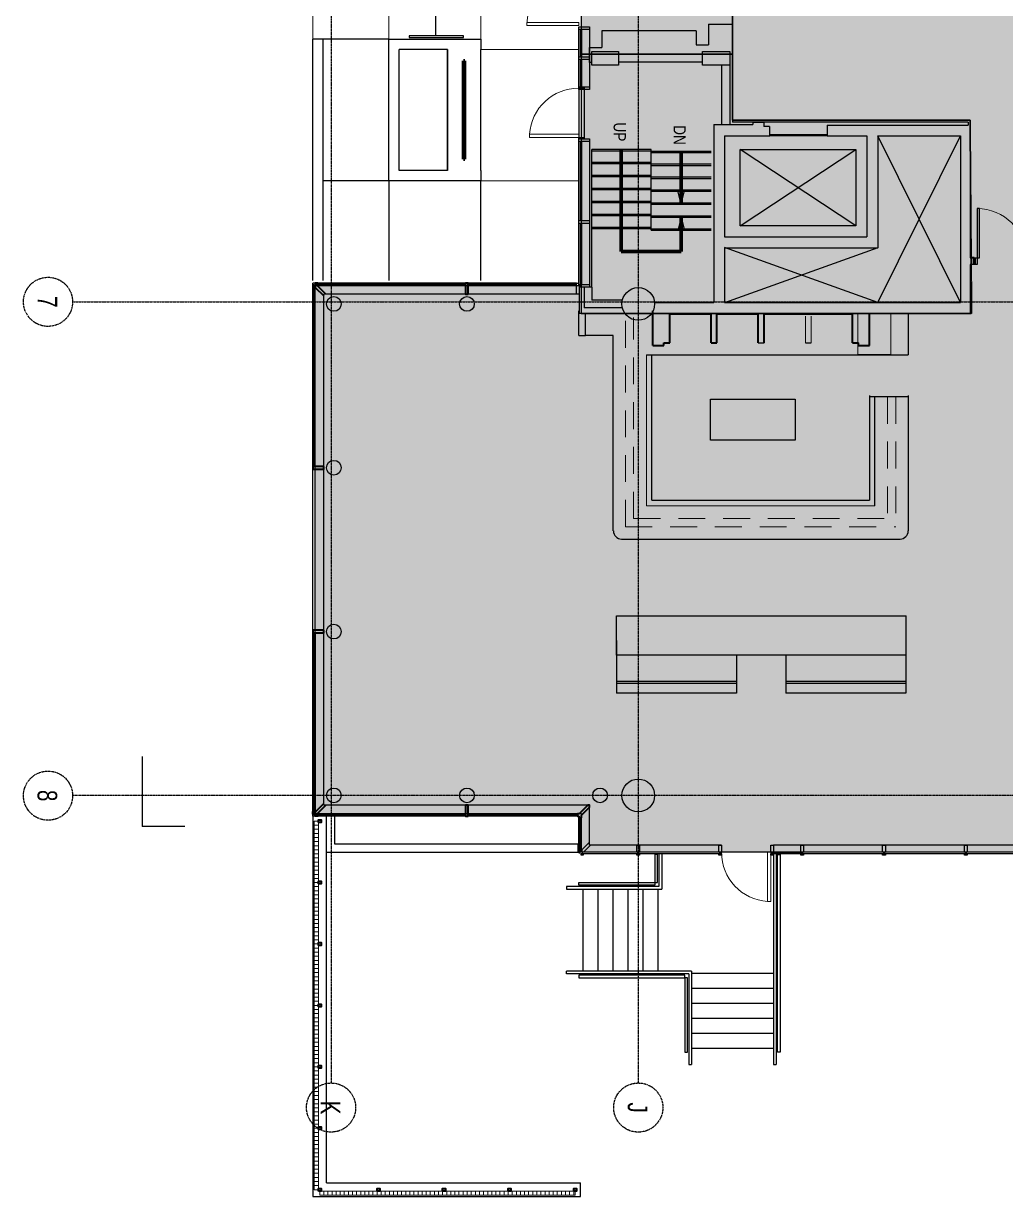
# Model space of a CAD drawing. Header units: inches. Extents: x 0 to 3574, y 0 to 3009.
# Drawn here: x 0 to 719, y 0 to 859 of the extents above; entities that cross this region are included whole.
import ezdxf
from ezdxf.enums import TextEntityAlignment as Align

# ---------------------------------------------------------------- set-up
doc = ezdxf.new("R2010")
doc.units = ezdxf.units.IN
doc.header["$MEASUREMENT"] = 0
for name, pattern in [('CENTER2', [1.125, 0.75, -0.125, 0.125, -0.125]), ('DGN Style 2', [32.78468, 19.670808, -13.113872]), ('DGN Style 3', [46.894623, 33.49616, -13.398464]), ('HIDDEN', [0.375, 0.25, -0.125])]:
    doc.linetypes.add(name, pattern=pattern)
for name, color, linetype in [('1 BOMA GROSS', 3, 'HIDDEN'), ('2 VERTICAL PENETRATION', 6, 'HIDDEN'), ('2 VERTICAL PENETRATION area', 253, 'HIDDEN'), ('3 SUITE TENANT', 4, 'HIDDEN'), ('3 SUITE TENANT area', 151, 'HIDDEN'), ('3 SUITE TENANT DARK', 4, 'HIDDEN'), ('A-DOOR', 113, 'Continuous'), ('A-FLOR-CASE', 10, 'Continuous'), ('A-FLOR-EVTR', 141, 'Continuous'), ('A-FLOR-HRAL', 73, 'Continuous'), ('A-FLOR-SPCL', 24, 'Continuous'), ('A-FLOR-STRS', 71, 'Continuous'), ('A-GLAZ', 113, 'Continuous'), ('A-WALL', 130, 'Continuous'), ('S-COLS', 122, 'Continuous'), ('S-Grid', 34, 'CENTER2')]:
    doc.layers.add(name, color=color, linetype=linetype)
for name, color, linetype, lineweight in [('a-bp-01 - A-0XXLIGHT', 7, 'Continuous', 0), ('a-bp-01 - A-2LIGHT', 3, 'Continuous', 30), ('a-bp-01 - A-3MEDM', 2, 'Continuous', 40), ('a-bp-01 - A-DOOR', 1, 'Continuous', 13), ('a-bp-01 - A-EQUIP', 2, 'Continuous', 30), ('a-bp-01 - A-FLOR-STRS', 2, 'Continuous', 13), ('a-bp-01 - A-SITE-FEATURE', 6, 'Continuous', 0), ('a-bp-01 - A-WALL-PRHT', 3, 'Continuous', 30), ('A-FLOR-WDWK', 7, 'Continuous', 13), ('A-WALL-FULL', 6, 'Continuous', 70), ('A-WALL-PRHT', 3, 'Continuous', 30)]:
    doc.layers.add(name, color=color, linetype=linetype, lineweight=lineweight)
doc.styles.add("96 (1 8    1'-0 )", font='WORKING.shx', dxfattribs={"width": 0.833333, "height": 9})
doc.styles.get("Standard").update_dxf_attribs({"font": 'arial.ttf'})
doc.dimstyles.new("96 (1 8    1'-0 )", dxfattribs={"dimtxt": 9, "dimasz": 9, "dimexe": 4.5, "dimexo": 4.5, "dimgap": 4.5, "dimtad": 1, "dimdec": 3, "dimzin": 15, "dimdsep": 46, "dimlunit": 4, "dimtxsty": "96 (1 8    1'-0 )", "dimblk": '_Oblique_0.5', "dimcen": 0.09, "dimclrd": 256, "dimclre": 256, "dimclrt": 256, "dimazin": 3, "dimtfac": 1, "dimtdec": 3, "dimtmove": 1, "dimatfit": 1, "dimldrblk": 'TerminatorOpen_0.5', "dimfxl": 1, "dimtzin": 15, "dimlwd": 0, "dimlwe": 0, "dimarcsym": 0})

# ---------------------------------------------------------------- blocks, each defined once
blk = doc.blocks.new('*U73')
at = {"layer": 'A-DOOR', "lineweight": 0, "extrusion": (0, 0, -1), "flags": 128}
blk.add_lwpolyline([(18, 16), (15.75, 16), (15.75, -20), (18, -20)], close=True, dxfattribs=at)
at = {"layer": 'A-DOOR', "lineweight": 0}
blk.add_arc((-18, 16), 36.07, 273.57633, 360, dxfattribs=at)
at = {"layer": 'A-GLAZ', "extrusion": (0, 0, -1), "flags": 128}
for points in [[(19, 16), (18, 16), (18, 20), (19, 20)], [(-18, 16), (-19, 16), (-19, 20), (-18, 20)]]:
    blk.add_lwpolyline(points, close=True, dxfattribs=at)
blk = doc.blocks.new('_Oblique_0.5')
at = {"lineweight": -2}
for p, q in [((0, 0), (-1, 0)), ((0.5, 0.25), (-0.5, -0.25))]:
    blk.add_line(p, q, dxfattribs=at)
blk = doc.blocks.new('TerminatorOpen_0.5')
at = {"lineweight": -2}
for q in [(-1, 0.25), (-1, 0), (-1, -0.25)]:
    blk.add_line((0, 0), q, dxfattribs=at)
blk = doc.blocks.new('*U108')
at = {"layer": 'A-DOOR', "flags": 128}
blk.add_lwpolyline([(-18, 18), (-16.25, 18), (-16.25, -18), (-18, -18), (-18, 18)], close=True, dxfattribs=at)
at = {"layer": 'A-DOOR', "lineweight": 0, "extrusion": (0, 0, -1)}
blk.add_arc((18, 18), 36, 180, 270, dxfattribs=at)
blk = doc.blocks.new('*U109')
at = {"layer": 'A-DOOR', "extrusion": (0, 0, -1), "flags": 128}
blk.add_lwpolyline([(18, 18), (16.25, 18), (16.25, -18), (18, -18), (18, 18)], close=True, dxfattribs=at)
at = {"layer": 'A-DOOR', "lineweight": 0, "extrusion": (0, 0, -1)}
blk.add_arc((18, 18), 36, 180, 270, dxfattribs=at)
blk = doc.blocks.new('*U107')
at = {"layer": 'A-GLAZ', "lineweight": 30, "flags": 128}
for points in [[(20.5, 36), (20.5, 38), (15.5, 38), (15.5, 36), (20.5, 36)], [(20.5, -36), (20.5, -38), (15.5, -38), (15.5, -36), (20.5, -36)]]:
    blk.add_lwpolyline(points, close=True, dxfattribs=at)
at = {"layer": 'A-DOOR', "rotation": 270}
blk.add_blockref('*U108', (-2.5, 18), dxfattribs=at)
at = {"layer": 'A-DOOR', "extrusion": (0, 0, -1), "rotation": 90.00000000000001}
blk.add_blockref('*U109', (2.5, -18), dxfattribs=at)
blk = doc.blocks.new('*U115')
at = {"layer": 'a-bp-01 - A-DOOR', "flags": 128}
blk.add_lwpolyline([(-18, 18.04), (-18, 15.79), (18, 15.79), (18, 18.04), (-18, 18.04)], close=True, dxfattribs=at)
at = {"layer": 'a-bp-01 - A-DOOR', "extrusion": (0, 0, -1)}
blk.add_arc((18, 18.04), 36.07, 183.57633, 270, dxfattribs=at)
blk = doc.blocks.new('*U116')
at = {"layer": 'a-bp-01 - A-SITE-FEATURE', "lineweight": 70}
for p, q in [((30, 0.5), (-42, 0.5)), ((-42, 0.5), (-42, -0.5)), ((30, -0.5), (30, 0.5)), ((30, -0.5), (-42, -0.5))]:
    blk.add_line(p, q, dxfattribs=at)
blk = doc.blocks.new('*U118')
at = {"layer": 'a-bp-01 - A-DOOR', "lineweight": 0, "flags": 128}
blk.add_lwpolyline([(19, 19), (16.75, 19), (16.75, -19), (19, -19), (19, 19)], close=True, dxfattribs=at)
at = {"layer": 'a-bp-01 - A-DOOR', "lineweight": 0, "extrusion": (0, 0, -1)}
blk.add_arc((-19, 19), 38, 270, 0, dxfattribs=at)

msp = doc.modelspace()

# ---------------------------------------------------------------- hatches: boundary and pattern name
at = {"layer": '2 VERTICAL PENETRATION area', "transparency": 33554495}
h = msp.add_hatch(color=256, dxfattribs=at)
h.dxf.hatch_style = 1
h.paths.add_polyline_path([(2441.63, 1369.19), (2441.63, 1010.9), (2246.32, 1010.9), (2246.32, 1060.6), (2201.76, 1061.25), (2201.76, 1287.77), (2246.32, 1287.77), (2246.32, 1369.19)])
h.paths.add_polyline_path([(2253.13, 723.19), (2441.63, 723.19), (2441.63, 650.56), (2246.32, 650.56), (2246.32, 721.96), (2176.32, 721.96), (2176.32, 841.69), (2254.32, 841.69)])
h.paths.add_polyline_path([(2614.32, 1489.19), (2614.32, 1369.19), (2561.12, 1369.19), (2246.32, 1369.19), (2246.32, 1489.19)])
h.paths.add_polyline_path([(2780.8, 1842.29), (2700.43, 1842.29), (2606.32, 1842.29), (2606.32, 1765.19), (2327.33, 1765.19), (2327.33, 1739.19), (2246.32, 1739.19), (2246.32, 1621.19), (2780.8, 1621.19)])
h.paths.add_polyline_path([(2778.3, 1489.19), (2778.3, 1435.84), (2782.48, 1435.84), (2782.48, 1366.56), (2689.23, 1366.56), (2689.23, 1489.19)])
h.paths.add_polyline_path([(3249.66, 1435.63), (3249.66, 1435.84), (3133, 1435.84), (3133, 1371.19), (3369.32, 1371.19), (3369.32, 1435.84)])
h.paths.add_polyline_path([(3309.32, 1674.53), (3210.2, 1674.53), (3134.47, 1674.57), (3134.47, 1739.19), (3369.32, 1739.19), (3369.32, 1674.53)])
h.paths.add_polyline_path([(2974.94, 651.04), (2974.94, 761.81), (2670.32, 761.81), (2670.32, 723.19), (2653.82, 723.19), (2653.82, 650.56)])
h.paths.add_polyline_path([(2156.9, 298.19), (2130.2, 262.31), (1527.32, 262.31), (1527.32, 298.19)])
h.paths.add_polyline_path([(408.82, 836.82), (519.32, 836.82), (519.32, 788.42), (693.36, 788.42), (694.45, 646.82), (408.82, 646.82)])
h.paths.add_polyline_path([(519.32, 932.75), (519.32, 937.75), (694.45, 937.75), (694.45, 1020.81), (502.19, 1020.81), (501.69, 932.75)])
h.paths.add_polyline_path([(1950.82, 2658.19), (1950.82, 2694.69), (1951.07, 2798.19), (1951.07, 2830.56), (1951.07, 2856.42), (1885.92, 2856.42), (1885.92, 2627.19), (1950.82, 2627.19)])
h.paths.add_polyline_path([(2189.82, 2694.69), (2189.82, 2627.19), (2255.48, 2627.19), (2255.48, 2854.18), (2188.82, 2854.19), (2188.82, 2694.69)])
h.paths.add_polyline_path([(1689.46, 2379.66), (1689.46, 2199.26), (1771.99, 2199.26), (1771.99, 2090.19), (1525.94, 2090.19), (1525.94, 2379.66)])
at = {"layer": '3 SUITE TENANT area', "transparency": 33554495}
h = msp.add_hatch(color=256, dxfattribs=at)
h.dxf.hatch_style = 1
h.paths.add_polyline_path([(1508.39, 1372.13), (1508.4, 1296.4), (1528.2, 1296.4), (1528.2, 773.5), (1652.9, 773.5), (1652.9, 735.17), (2112.52, 735.17), (2112.59, 778.78), (2176.32, 778.68), (2176.32, 655.86), (1890.32, 655.19), (1889.93, 298.19), (1527.32, 298.19), (1527.32, 262.31), (1171.32, 262.31), (1171.32, 252.13), (408.82, 252.13), (408.82, 280.25), (213.76, 280.25), (213.76, 667.38), (408.57, 667.38), (408.57, 646.82), (694.45, 646.82), (693.36, 788.42), (519.32, 788.42), (519.32, 937.75), (694.45, 937.75), (694.45, 1020.81), (406.95, 1020.81), (407.01, 1000.25), (213.76, 1000.25), (213.76, 1387.38), (408.38, 1387.38), (422.32, 1373.81), (462.32, 1373.86), (462.29, 1371.36)])
h = msp.add_hatch(color=256, dxfattribs=at)
h.dxf.hatch_style = 1
h.paths.add_polyline_path([(406.95, 1020.81), (502.19, 1020.81), (501.69, 932.75), (519.32, 932.75), (519.32, 836.82), (408.82, 836.82), (408.82, 1000.25), (406.7, 1000.25), (406.7, 1020.81)])
at = {"layer": 'a-bp-01 - A-0XXLIGHT'}
h = msp.add_hatch(dxfattribs=at)
h.set_pattern_fill('HATCH', color=9, angle=270, style=0, pattern_type=2)
h.set_pattern_definition([(360, (213.0057, 275), (7e-16, 3), [])])
h.paths.add_polyline_path([(213.01, 275), (216.01, 275), (216.01, 5), (213.01, 5)])
h = msp.add_hatch(dxfattribs=at)
h.set_pattern_fill('HATCH', color=9, angle=270, style=0, pattern_type=2)
h.set_pattern_definition([(90, (217.0057, 1), (-3, 9e-16), [])])
h.paths.add_polyline_path([(217.01, 1), (217.01, 4), (404.01, 4), (404.01, 1)])

# ---------------------------------------------------------------- linework, layer by layer
at = {"layer": '1 BOMA GROSS'}
msp.add_lwpolyline([(2130.2, 262.31), (1171.32, 262.31), (1171.32, 252.13), (408.82, 252.13), (408.82, 280.25), (213.76, 280.25), (213.76, 667.38), (408.82, 667.38), (408.82, 667.38), (408.82, 1000.25), (213.76, 1000.25), (213.76, 1387.38)], dxfattribs=at)
at = {"layer": '2 VERTICAL PENETRATION'}
msp.add_lwpolyline([(408.82, 836.82), (519.32, 836.82), (519.32, 788.42), (693.36, 788.42), (694.45, 646.82), (408.82, 646.82), (408.82, 836.82)], close=True, dxfattribs=at)
at = {"layer": '3 SUITE TENANT'}
msp.add_lwpolyline([(1171.32, 252.13), (408.82, 252.13), (408.82, 280.25), (213.76, 280.25), (213.76, 667.38), (408.57, 667.38), (408.57, 646.82), (694.45, 646.82), (693.36, 788.42), (519.32, 788.42), (519.32, 937.75), (694.45, 937.75), (694.45, 1020.81), (406.95, 1020.81), (407.01, 1000.25), (213.76, 1000.25), (213.76, 1387.38), (408.38, 1387.38), (422.32, 1373.81), (462.32, 1373.86), (462.29, 1371.36), (1508.39, 1372.13)], dxfattribs=at)
at = {"layer": '3 SUITE TENANT DARK'}
msp.add_lwpolyline([(406.95, 1020.81), (502.19, 1020.81), (501.69, 932.75), (519.32, 932.75), (519.32, 836.82), (408.82, 836.82), (408.82, 1000.25), (406.7, 1000.25), (406.7, 1020.81)], close=True, dxfattribs=at)
at = {"layer": 'a-bp-01 - A-0XXLIGHT', "color": 9, "flags": 128}
for points in [[(216.01, 275), (216.01, 5), (213.01, 5), (213.01, 275), (216.01, 275)], [(213.01, 275), (216.01, 275), (216.01, 5), (213.01, 5), (213.01, 275)], [(217.01, 1), (217.01, 4), (404.01, 4), (404.01, 1), (217.01, 1)]]:
    msp.add_lwpolyline(points, close=True, dxfattribs=at)
at = {"layer": 'a-bp-01 - A-2LIGHT'}
for p, q in [((212.01, 280), (212.01, 0)), ((222.01, 280), (212.01, 280)), ((222.01, 10), (222.01, 280)), ((228.01, 258.12), (228.01, 280)), ((234.01, 280), (228.01, 280)), ((406.19, 252.12), (406.19, 258.12)), ((406.19, 252.12), (222.01, 252.12))]:
    msp.add_line(p, q, dxfattribs=at)
at = {"layer": 'a-bp-01 - A-2LIGHT', "flags": 128}
for points in [[(212.01, 0), (408, 0), (408, 10)], [(222.01, 10), (408, 10)]]:
    msp.add_lwpolyline(points, dxfattribs=at)
at = {"layer": 'a-bp-01 - A-3MEDM', "flags": 128}
for points in [[(216.01, 274), (216.01, 276), (218.01, 276), (218.01, 274), (216.01, 274)], [(216.01, 229), (216.01, 231), (218.01, 231), (218.01, 229), (216.01, 229)], [(216.01, 184), (216.01, 186), (218.01, 186), (218.01, 184), (216.01, 184)], [(216.01, 139), (216.01, 141), (218.01, 141), (218.01, 139), (216.01, 139)], [(216.01, 94), (216.01, 96), (218.01, 96), (218.01, 94), (216.01, 94)], [(216.01, 49), (216.01, 51), (218.01, 51), (218.01, 49), (216.01, 49)], [(216.01, 4), (216.01, 6), (218.01, 6), (218.01, 4), (216.01, 4)], [(259.01, 4), (259.01, 6), (261.01, 6), (261.01, 4), (259.01, 4)], [(307.01, 4), (307.01, 6), (309.01, 6), (309.01, 4), (307.01, 4)], [(355.01, 4), (355.01, 6), (357.01, 6), (357.01, 4), (355.01, 4)], [(403.01, 4), (403.01, 6), (405.01, 6), (405.01, 4), (403.01, 4)]]:
    msp.add_lwpolyline(points, close=True, dxfattribs=at)
at = {"layer": 'a-bp-01 - A-EQUIP', "linetype": 'DGN Style 3'}
msp.add_line((212.01, 0), (408, 0), dxfattribs=at)
at = {"layer": 'a-bp-01 - A-FLOR-STRS', "lineweight": 0}
msp.add_line((406.7, 813.19), (406.7, 777.19), dxfattribs=at)
at = {"layer": 'a-bp-01 - A-WALL-PRHT'}
for p, q in [((212.07, 671), (212.07, 847.75)), ((212.07, 671), (212.07, 847.75)), ((219.57, 847.75), (212.07, 847.75)), ((219.57, 671), (219.57, 847.75)), ((267.57, 744), (267.57, 847.75)), ((267.57, 847.75), (335.01, 847.75)), ((335.01, 847.75), (335.01, 840.25)), ((275.07, 751.5), (275.07, 840.25)), ((310.63, 840.25), (275.07, 840.25)), ((310.63, 840.25), (310.63, 751.5)), ((310.63, 751.5), (310.63, 840.25)), ((335.01, 751.5), (335.01, 840.25)), ((310.63, 751.5), (275.07, 751.5)), ((335.01, 751.5), (335.01, 744)), ((335.01, 744), (267.57, 744))]:
    msp.add_line(p, q, dxfattribs=at)
at = {"layer": 'a-bp-01 - A-WALL-PRHT', "lineweight": 0}
for p, q in [((310.63, 840.25), (310.63, 751.5)), ((335.01, 840.25), (335.01, 751.5)), ((335.01, 840.25), (335.01, 751.5)), ((335.01, 751.5), (335.01, 751.5))]:
    msp.add_line(p, q, dxfattribs=at)
at = {"layer": 'a-bp-01 - A-WALL-PRHT', "lineweight": 0, "flags": 128}
for points in [[(216.01, 275), (216.01, 5), (213.01, 5), (213.01, 275), (216.01, 275)], [(217.01, 4), (404.01, 4), (404.01, 1), (217.01, 1), (217.01, 4)]]:
    msp.add_lwpolyline(points, close=True, dxfattribs=at)
at = {"layer": 'A-FLOR-CASE', "linetype": 'Continuous', "lineweight": 30}
for p, q in [((647.94, 646.82), (647.94, 616.64)), ((431.94, 630.61), (411.32, 630.61)), ((431.94, 487.61), (431.94, 630.61)), ((456.32, 616.64), (647.94, 616.64)), ((460.32, 509.98), (460.32, 616.64)), ((619.57, 586.64), (619.57, 509.98)), ((647.94, 585.71), (619.57, 585.71)), ((647.94, 586.64), (647.94, 487.61)), ((460.32, 509.98), (619.57, 509.98)), ((437.94, 481.61), (641.94, 481.61))]:
    msp.add_line(p, q, dxfattribs=at)
at = {"layer": 'A-FLOR-CASE', "lineweight": 0}
for q in [(456.32, 616.64), (623.57, 505.98)]:
    msp.add_line((456.32, 505.98), q, dxfattribs=at)
at = {"layer": 'A-FLOR-CASE'}
for p, q in [((623.57, 505.98), (623.57, 585.71)), ((646.23, 425.25), (646.23, 396.5)), ((434.31, 407.23), (434.31, 375.48)), ((522.31, 396.52), (522.31, 373.77)), ((558.31, 396.52), (558.31, 373.77)), ((646.32, 396.53), (646.32, 373.78)), ((522.23, 375.79), (434.23, 375.79)), ((522.51, 377.31), (434.51, 377.31)), ((646.23, 375.79), (558.23, 375.79)), ((646.51, 377.31), (558.51, 377.31))]:
    msp.add_line(p, q, dxfattribs=at)
at = {"layer": 'A-FLOR-CASE', "linetype": 'Continuous', "lineweight": 30, "flags": 128}
msp.add_lwpolyline([(565.29, 584.01), (565.29, 554.01), (503.29, 554.01), (503.29, 584.01), (565.29, 584.01)], close=True, dxfattribs=at)
at = {"layer": 'A-FLOR-CASE', "flags": 128}
msp.add_lwpolyline([(646.47, 396.49), (434.47, 396.49), (434.47, 425.24), (646.47, 425.24)], dxfattribs=at)
at = {"layer": 'A-FLOR-CASE', "linetype": 'Continuous', "lineweight": 30}
for centre, start, end in [((438.07, 487.62), 180, 270), ((642.07, 487.62), 270, 0)]:
    msp.add_arc(centre, 6, start, end, dxfattribs=at)
at = {"layer": 'A-FLOR-EVTR'}
for p, q in [((588.57, 776.82), (546.57, 776.82)), ((524.95, 711.01), (524.95, 767.01))]:
    msp.add_line(p, q, dxfattribs=at)
msp.add_lwpolyline([(609.68, 711.01), (524.95, 711.01), (609.68, 767.01), (609.68, 711.01), (524.95, 767.01), (609.68, 767.01)], close=True, dxfattribs=at)
at = {"layer": 'A-FLOR-HRAL'}
for p, q in [((465.47, 251.13), (465.47, 227.13)), ((467.47, 251.13), (467.47, 225.13)), ((549.32, 251.13), (549.32, 96.65)), ((551.32, 251.13), (551.32, 96.65)), ((489.32, 165.13), (397.69, 165.13)), ((397.69, 163.13), (397.69, 165.13)), ((489.32, 165.13), (489.32, 96.65)), ((487.32, 163.13), (397.69, 163.13)), ((487.32, 163.13), (487.32, 96.65)), ((487.32, 96.65), (489.32, 96.65)), ((549.32, 96.65), (551.32, 96.65))]:
    msp.add_line(p, q, dxfattribs=at)
at = {"layer": 'A-FLOR-HRAL', "flags": 128}
msp.add_lwpolyline([(322.35, 849.03), (322.35, 850.28), (282.41, 850.28), (282.41, 849.03), (322.35, 849.03)], close=True, dxfattribs=at)
at = {"layer": 'A-FLOR-HRAL', "lineweight": 30, "flags": 128}
for points in [[(462.47, 250.62), (462.47, 230.13), (464.47, 230.13), (464.47, 250.62), (462.47, 250.62)], [(554.32, 250.62), (554.32, 105.67), (552.32, 105.67), (552.32, 250.62), (554.32, 250.62)], [(462.47, 228.13), (406.72, 228.13), (406.72, 230.13), (462.47, 230.13), (462.47, 228.13)], [(484.32, 162.13), (406.72, 162.13), (406.72, 160.13), (484.32, 160.13), (484.32, 162.13)], [(484.32, 160.13), (484.32, 105.67), (486.32, 105.67), (486.32, 160.13), (484.32, 160.13)]]:
    msp.add_lwpolyline(points, close=True, dxfattribs=at)
at = {"layer": 'A-FLOR-HRAL', "flags": 128}
msp.add_lwpolyline([(465.47, 227.13), (397.69, 227.13), (397.69, 225.13), (467.47, 225.13)], dxfattribs=at)
at = {"layer": 'A-FLOR-STRS', "lineweight": 0}
for p, q in [((212.07, 847.75), (212.07, 1000.5)), ((267.57, 943.76), (267.57, 847.75)), ((335.01, 847.75), (335.01, 943.76)), ((335.01, 840.25), (406.69, 840.25)), ((335.01, 744), (406.69, 744))]:
    msp.add_line(p, q, dxfattribs=at)
at = {"layer": 'A-FLOR-STRS'}
for p, q in [((302.01, 850.25), (302.01, 941.26)), ((267.57, 847.75), (219.57, 847.75)), ((459.82, 766.81), (416.32, 766.81)), ((459.82, 765.81), (416.32, 765.81)), ((459.82, 707.81), (459.82, 766.81)), ((459.82, 765.81), (503.7, 765.81)), ((459.82, 764.81), (503.7, 764.81)), ((459.82, 757.31), (416.32, 757.31)), ((459.82, 756.31), (416.32, 756.31)), ((459.82, 756.31), (503.7, 756.31)), ((459.82, 747.81), (416.32, 747.81)), ((459.82, 755.31), (503.7, 755.31)), ((267.57, 744), (219.57, 744)), ((267.57, 744), (267.57, 671)), ((335.01, 671), (335.01, 744)), ((459.82, 746.81), (416.32, 746.81)), ((459.82, 746.81), (503.7, 746.81)), ((459.82, 745.81), (503.7, 745.81)), ((459.82, 737.31), (416.32, 737.31)), ((459.82, 737.31), (503.7, 737.31)), ((459.82, 736.31), (503.7, 736.31)), ((459.82, 728.81), (416.32, 728.81)), ((459.82, 727.81), (416.32, 727.81)), ((459.82, 727.81), (503.7, 727.81)), ((459.82, 726.81), (503.7, 726.81)), ((459.82, 718.31), (416.32, 718.31)), ((459.82, 718.31), (503.7, 718.31)), ((459.82, 717.31), (503.7, 717.31)), ((459.82, 709.81), (416.32, 709.81)), ((459.82, 708.81), (416.32, 708.81)), ((459.82, 708.81), (503.7, 708.81)), ((459.82, 707.81), (503.7, 707.81)), ((409.69, 225.13), (409.69, 165.13)), ((420.69, 225.13), (420.69, 165.13)), ((431.69, 225.13), (431.69, 165.13)), ((442.69, 225.13), (442.69, 165.13)), ((453.69, 225.13), (453.69, 165.13)), ((464.69, 225.13), (464.69, 165.13)), ((489.32, 163.62), (549.32, 163.62)), ((489.32, 152.62), (549.32, 152.62)), ((489.32, 141.62), (549.32, 141.62)), ((489.32, 130.62), (549.32, 130.62)), ((489.32, 119.62), (549.32, 119.62)), ((489.32, 108.62), (549.32, 108.62))]:
    msp.add_line(p, q, dxfattribs=at)
at = {"layer": 'A-FLOR-STRS', "flags": 128}
for points in [[(459.82, 738.31), (437.88, 738.31), (416.32, 738.31)], [(459.82, 719.31), (437.88, 719.31), (416.32, 719.31)]]:
    msp.add_lwpolyline(points, dxfattribs=at)
at = {"layer": 'A-FLOR-WDWK', "linetype": 'DGN Style 2', "lineweight": 13}
for p, q in [((440.94, 490.61), (440.94, 646.64)), ((446.94, 496.61), (446.94, 643.99)), ((632.94, 585.71), (632.94, 496.61)), ((638.94, 585.71), (638.94, 490.61)), ((440.94, 490.61), (638.94, 490.61)), ((446.94, 496.61), (632.94, 496.61))]:
    msp.add_line(p, q, dxfattribs=at)
at = {"layer": 'A-FLOR-WDWK', "linetype": 'Continuous', "lineweight": 13, "flags": 128}
msp.add_lwpolyline([(635.19, 646.82), (635.19, 616.76), (611.19, 616.76), (611.19, 646.82), (635.19, 646.82)], close=True, dxfattribs=at)
at = {"layer": 'A-GLAZ'}
for p, q in [((406.7, 812.81), (406.7, 854.81)), ((407.82, 854.81), (407.82, 834.81)), ((408.82, 854.81), (408.82, 834.81)), ((414.7, 854.81), (414.7, 812.81)), ((407.82, 832.81), (407.82, 812.81)), ((408.82, 832.81), (408.82, 812.81)), ((406.7, 811.81), (406.7, 775.81)), ((410.7, 811.81), (410.7, 775.81)), ((406.7, 668.13), (406.7, 772.81)), ((407.82, 772.81), (407.82, 714.81)), ((408.82, 772.81), (408.82, 714.81)), ((414.7, 772.81), (414.7, 668.13)), ((416.32, 666.13), (416.32, 766.81)), ((407.82, 712.81), (407.82, 668.13)), ((408.82, 712.81), (408.82, 668.13)), ((405.01, 669.06), (212.07, 669.06)), ((212.07, 278.56), (212.07, 669.06)), ((212.76, 534.81), (212.76, 665.5)), ((213.76, 534.81), (213.76, 665.96)), ((323.82, 667.38), (215.17, 667.38)), ((323.82, 668.38), (215.63, 668.38)), ((405.01, 668.38), (325.82, 668.38)), ((405.01, 667.38), (325.82, 667.38)), ((405.01, 661.06), (220.07, 661.06)), ((220.07, 286.56), (220.07, 661.06)), ((212.76, 412.81), (212.76, 282.13)), ((213.76, 412.81), (213.76, 281.66)), ((413.28, 286.56), (220.07, 286.56)), ((414.7, 259.6), (414.7, 285.15)), ((405.7, 278.56), (212.07, 278.56)), ((323.82, 280.25), (215.17, 280.25)), ((323.82, 279.25), (215.63, 279.25)), ((325.82, 280.25), (405.7, 280.25)), ((325.82, 279.25), (405.7, 279.25)), ((406.7, 253.81), (406.7, 277.56)), ((407.82, 252.88), (407.82, 277.56)), ((408.82, 252.88), (408.82, 277.56)), ((511.32, 252.13), (409.38, 252.13)), ((511.32, 252.13), (409.38, 252.13)), ((511.32, 251.13), (410.32, 251.13)), ((511.32, 251.13), (410.32, 251.13)), ((511.32, 257.36), (415.4, 257.36)), ((809.32, 252.13), (547.32, 252.13)), ((759.72, 252.13), (547.32, 252.13)), ((809.32, 251.13), (547.32, 251.13)), ((809.32, 257.36), (549.32, 257.36)), ((569.32, 252.12), (549.32, 252.12))]:
    msp.add_line(p, q, dxfattribs=at)
at = {"layer": 'A-GLAZ', "flags": 128}
for points in [[(414.7, 854.81), (406.7, 854.81), (406.7, 856.81), (414.7, 856.81)], [(414.7, 832.81), (406.7, 832.81), (406.7, 834.81), (414.7, 834.81)], [(414.7, 812.81), (414.7, 810.81), (406.7, 810.81), (406.7, 812.81)], [(414.7, 772.81), (406.7, 772.81), (406.7, 774.81), (414.7, 774.81)], [(414.7, 712.81), (406.7, 712.81), (406.7, 714.81), (414.7, 714.81)], [(408.32, 250.19), (410.32, 250.19), (410.32, 251.13), (409.38, 251.13), (409.38, 252.5), (410.42, 252.5), (415.4, 257.36), (414.7, 257.4), (414.7, 259.6), (409.01, 253.91), (409.01, 252.88), (407.64, 252.88), (407.64, 253.81), (406.7, 253.81), (406.7, 251.81), (407.64, 251.81), (407.64, 252.75), (409.01, 252.75), (409.01, 252.5), (409.26, 252.5), (409.26, 251.13), (408.32, 251.13)]]:
    msp.add_lwpolyline(points, close=True, dxfattribs=at)
at = {"layer": 'A-GLAZ', "lineweight": 40, "flags": 128}
for points in [[(221.55, 661.06), (215.17, 667.38), (214.76, 667.38), (214.76, 668.38), (215.63, 668.38), (215.63, 669.06), (213.63, 669.06), (213.63, 668.38), (214.51, 668.38), (214.51, 667.38), (213.76, 667.38), (213.76, 666.63), (212.76, 666.63), (212.76, 667.5), (212.07, 667.5), (212.07, 665.5), (212.76, 665.5), (212.76, 666.38), (213.76, 666.38), (213.76, 665.96), (220.07, 659.71)], [(221.55, 286.56), (215.17, 280.25), (214.76, 280.25), (214.76, 279.25), (215.63, 279.25), (215.63, 278.56), (213.63, 278.56), (213.63, 279.25), (214.51, 279.25), (214.51, 280.25), (213.76, 280.25), (213.76, 281), (212.76, 281), (212.76, 280.13), (212.07, 280.13), (212.07, 282.13), (212.76, 282.13), (212.76, 281.25), (213.76, 281.25), (213.76, 281.66), (220.07, 287.91)]]:
    msp.add_lwpolyline(points, dxfattribs=at)
for points in [[(325.82, 661.06), (325.82, 669.06), (323.82, 669.06), (323.82, 661.06)], [(220.07, 534.81), (212.07, 534.81), (212.07, 532.81), (220.07, 532.81)], [(220.07, 414.81), (212.07, 414.81), (212.07, 412.81), (220.07, 412.81)], [(325.82, 278.56), (325.82, 286.56), (323.82, 286.56), (323.82, 278.56)], [(413.28, 286.56), (407.03, 280.31), (405.7, 280.31), (405.7, 278.56), (406.7, 278.56), (406.7, 277.56), (408.82, 277.56), (408.82, 279.27), (414.7, 285.15), (414.7, 286.56)]]:
    msp.add_lwpolyline(points, close=True, dxfattribs=at)
at = {"layer": 'A-GLAZ', "flags": 128}
for points in [[(407.01, 661.06), (405.01, 661.06), (405.01, 669.06), (406.7, 669.06)], [(406.7, 667.06), (406.7, 668.13), (414.7, 668.13), (414.7, 666.13), (406.95, 666.13), (406.95, 659.81)], [(407.01, 668.13), (407.01, 661.06)]]:
    msp.add_lwpolyline(points, dxfattribs=at)
at = {"layer": 'A-GLAZ'}
for points in [[(449.32, 250.13), (449.32, 251.13), (450.07, 251.13), (450.07, 252.13), (449.32, 252.13), (449.32, 257.36), (451.32, 257.36), (451.32, 252.13), (450.57, 252.13), (450.57, 251.13), (451.32, 251.13), (451.32, 250.13)], [(449.32, 250.13), (449.32, 251.13), (450.07, 251.13), (450.07, 252.13), (449.32, 252.13), (449.32, 257.36), (451.32, 257.36), (451.32, 252.13), (450.57, 252.13), (450.57, 251.13), (451.32, 251.13), (451.32, 250.13)], [(509.32, 250.13), (509.32, 251.13), (510.07, 251.13), (510.07, 252.13), (509.32, 252.13), (509.32, 257.36), (511.32, 257.36), (511.32, 252.13), (510.57, 252.13), (510.57, 251.13), (511.32, 251.13), (511.32, 250.13)], [(547.32, 250.12), (547.32, 251.12), (548.07, 251.12), (548.07, 252.12), (547.32, 252.12), (547.32, 257.35), (549.32, 257.35), (549.32, 252.12), (548.57, 252.12), (548.57, 251.12), (549.32, 251.12), (549.32, 250.12)], [(569.32, 250.13), (569.32, 251.13), (570.07, 251.13), (570.07, 252.13), (569.32, 252.13), (569.32, 257.36), (571.32, 257.36), (571.32, 252.13), (570.57, 252.13), (570.57, 251.13), (571.32, 251.13), (571.32, 250.13)], [(629.32, 250.13), (629.32, 251.13), (630.07, 251.13), (630.07, 252.13), (629.32, 252.13), (629.32, 257.36), (631.32, 257.36), (631.32, 252.13), (630.57, 252.13), (630.57, 251.13), (631.32, 251.13), (631.32, 250.13)], [(689.32, 250.13), (689.32, 251.13), (690.07, 251.13), (690.07, 252.13), (689.32, 252.13), (689.32, 257.36), (691.32, 257.36), (691.32, 252.13), (690.57, 252.13), (690.57, 251.13), (691.32, 251.13), (691.32, 250.13)]]:
    msp.add_lwpolyline(points, close=True, dxfattribs=at)
at = {"layer": 'A-WALL'}
for p, q in [((492.69, 853.75), (423.69, 853.75)), ((423.69, 853.75), (423.69, 841.75)), ((492.69, 853.75), (492.69, 843.5)), ((501.69, 858.75), (501.69, 843.5)), ((501.69, 858.75), (519.32, 858.75)), ((519.32, 858.75), (519.32, 787)), ((414.69, 830.75), (414.69, 841.75)), ((497.32, 836.63), (435.95, 836.63)), ((416.32, 830.75), (414.69, 830.75)), ((497.32, 831), (435.95, 831)), ((511.32, 828.81), (511.32, 785.32)), ((517.32, 830.75), (517.32, 785.62)), ((505.59, 785.32), (534.32, 785.32)), ((505.59, 785.32), (505.59, 654.82)), ((693.36, 788.42), (519.32, 788.42)), ((691.94, 787), (519.32, 787)), ((534.32, 787), (534.32, 785.32)), ((546.32, 783.69), (542.32, 783.69)), ((546.32, 783.69), (546.32, 776.82)), ((588.57, 784.82), (691.94, 784.82)), ((588.57, 784.82), (588.57, 776.82)), ((691.94, 787), (691.94, 784.82)), ((513.59, 776.82), (546.57, 776.82)), ((513.59, 776.82), (513.59, 703.01)), ((588.32, 777.62), (546.32, 777.62)), ((588.57, 776.82), (617.68, 776.82)), ((617.68, 776.82), (617.68, 703.01)), ((686.45, 654.82), (625.68, 776.82)), ((625.68, 654.82), (686.45, 776.82)), ((625.68, 776.82), (686.45, 776.82)), ((625.68, 776.82), (625.68, 695.01)), ((686.45, 776.82), (686.45, 654.82)), ((513.59, 703.01), (617.68, 703.01)), ((625.68, 654.82), (513.59, 695.19)), ((625.68, 695.01), (513.59, 654.64)), ((513.59, 695.01), (625.68, 695.01)), ((513.59, 695.01), (513.59, 654.82)), ((696.44, 682.7), (693.36, 682.7)), ((406.95, 666.13), (406.95, 646.81)), ((416.32, 666.13), (406.95, 666.13)), ((410.63, 666.13), (410.63, 651)), ((416.32, 666.13), (416.32, 656.63)), ((438.66, 656.63), (416.32, 656.63)), ((462.28, 654.82), (505.59, 654.82)), ((513.59, 654.82), (686.45, 654.82)), ((440.57, 646.81), (406.95, 646.81)), ((408.57, 646.82), (440.57, 646.82)), ((438.66, 651), (410.63, 651)), ((460.07, 646.82), (693.36, 646.82))]:
    msp.add_line(p, q, dxfattribs=at)
at = {"layer": 'A-WALL', "linetype": 'Continuous'}
for p, q in [((693.36, 788.42), (693.36, 687.7)), ((693.36, 682.7), (693.36, 646.82))]:
    msp.add_line(p, q, dxfattribs=at)
at = {"layer": 'A-WALL', "flags": 128}
for points in [[(492.69, 843.5), (501.69, 843.5)], [(414.69, 841.75), (423.69, 841.75)], [(534.32, 787), (542.32, 787), (542.32, 783.69)]]:
    msp.add_lwpolyline(points, dxfattribs=at)
for points in [[(416.32, 838.81), (435.95, 838.81), (435.95, 828.81), (416.32, 828.81)], [(497.32, 838.81), (517.32, 838.81), (517.32, 828.81), (497.32, 828.81)]]:
    msp.add_lwpolyline(points, close=True, dxfattribs=at)
at = {"layer": 'A-WALL-FULL', "color": 4, "linetype": 'Continuous', "lineweight": 40}
msp.add_line((696.44, 687.7), (693.36, 687.7), dxfattribs=at)
at = {"layer": 'A-WALL-FULL'}
msp.add_line((696.44, 687.7), (696.44, 682.7), dxfattribs=at)
at = {"layer": 'A-WALL-PRHT'}
for p, q in [((406.69, 630.75), (406.69, 648.75)), ((411.69, 630.75), (411.69, 646.82)), ((406.69, 630.75), (411.69, 630.75)), ((538.19, 625.25), (542.44, 625.25)), ((572.76, 625.25), (577.01, 625.25)), ((434.32, 375.75), (434.32, 368.75)), ((522.32, 375.75), (434.32, 375.75)), ((522.32, 375.75), (522.32, 368.75)), ((646.32, 375.75), (558.32, 375.75)), ((558.32, 375.75), (558.32, 368.75)), ((646.32, 375.75), (646.32, 368.75)), ((522.32, 368.75), (434.32, 368.75)), ((646.32, 368.75), (558.32, 368.75)), ((406.19, 258.12), (228.01, 258.12))]:
    msp.add_line(p, q, dxfattribs=at)
at = {"layer": 'A-WALL-PRHT', "lineweight": 40}
for p, q in [((461.07, 623.25), (461.07, 648.75)), ((473.32, 625.25), (473.32, 646.5)), ((473.32, 646.5), (503.63, 646.5)), ((503.63, 625.25), (503.63, 646.5)), ((507.88, 625.25), (507.88, 646.5)), ((507.88, 646.5), (538.19, 646.5)), ((538.19, 625.25), (538.19, 646.5)), ((542.44, 646.5), (607.32, 646.5)), ((542.44, 625.25), (542.44, 646.5)), ((607.32, 625.25), (607.32, 646.5)), ((619.57, 623.25), (619.57, 646.82)), ((461.07, 623.25), (469.07, 623.25)), ((469.07, 623.25), (469.07, 625.25)), ((469.07, 625.25), (473.32, 625.25)), ((503.63, 625.25), (507.88, 625.25)), ((607.32, 625.25), (611.57, 625.25)), ((611.57, 623.25), (611.57, 625.25)), ((611.57, 623.25), (619.57, 623.25))]:
    msp.add_line(p, q, dxfattribs=at)
at = {"layer": 'A-WALL-PRHT', "linetype": 'DGN Style 2', "lineweight": 0}
for p, q in [((572.76, 625.25), (572.76, 646.5)), ((577.01, 625.25), (577.01, 646.5))]:
    msp.add_line(p, q, dxfattribs=at)
at = {"layer": 'Defpoints'}
for p in [(86.96, 322.22), (118.16, 271.16)]:
    msp.add_line(p, (86.96, 271.16), dxfattribs=at)
at = {"layer": 'S-COLS'}
for centre, radius in [((450.32, 653.81), 12), ((227.32, 653.81), 5.38), ((324.82, 653.81), 5.38), ((227.32, 533.81), 5.38), ((227.32, 413.81), 5.38), ((450.32, 293.81), 12), ((227.32, 293.81), 5.38), ((324.82, 293.81), 5.38), ((422.32, 293.81), 5.38)]:
    msp.add_circle(centre, radius, dxfattribs=at)
at = {"layer": 'S-Grid'}
for p, q in [((225.32, 3008.9), (225.32, 83.18)), ((450.32, 3008.9), (450.32, 83.18)), ((36, 655.36), (3537.89, 655.36)), ((3537.95, 293.81), (36, 293.81))]:
    msp.add_line(p, q, dxfattribs=at)
for centre in [(18, 655.36), (18, 293.63), (225.32, 65.18), (450.32, 65.18)]:
    msp.add_circle(centre, 18, dxfattribs=at)

# ---------------------------------------------------------------- block references
at = {"layer": 'A-DOOR', "rotation": 270}
for name, p in [('*U118', (387.69, 876.75)), ('*U107', (734.44, 703.2)), ('*U115', (529.28, 234.13))]:
    msp.add_blockref(name, p, dxfattribs=at)
at = {"layer": 'A-FLOR-SPCL', "rotation": 270}
msp.add_blockref('*U116', (322.86, 789.88), dxfattribs=at)
at = {"layer": 'A-GLAZ', "extrusion": (0, 0, -1), "rotation": 90}
msp.add_blockref('*U73', (-390.7, 793.81), dxfattribs=at)

# ---------------------------------------------------------------- texts
at = {"layer": 'A-FLOR-STRS', "lineweight": 0, "style": "96 (1 8    1'-0 )", "width": 0.833333}
for s, p in [('UP', (441.25, 786.79)), ('DN', (485.13, 784.79))]:
    msp.add_text(s, height=9, rotation=270, dxfattribs=at).set_placement(p, align=Align.TOP_LEFT)
at = {"layer": 'S-Grid', "width": 0.75}
for tag, p in [('7', (10.31, 655.36)), ('8', (10.31, 293.63)), ('K', (217.63, 65.18)), ('J', (442.63, 65.18))]:
    msp.add_attdef(tag, text='1', height=14.4, rotation=270, dxfattribs=at).set_placement(p, align=Align.CENTER)

# ---------------------------------------------------------------- leaders
at = {"layer": 'A-FLOR-STRS', "lineweight": 0}
for points in [[(481.76, 717.31), (481.76, 692.22), (437.88, 692.22), (437.88, 766.81)], [(481.76, 726.81), (481.76, 764.81)]]:
    msp.add_leader(points, dimstyle="96 (1 8    1'-0 )", override={"dimclrd": 0, "dimlwd": 65534}, dxfattribs=at)

doc.saveas('drawing.dxf')
